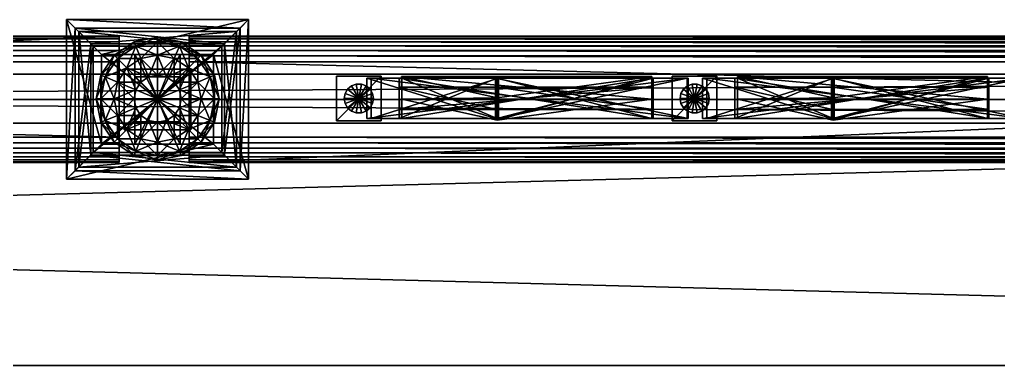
# Model space of a CAD drawing. Extents: x -226 to 220, y -12 to 4.
# Drawn here: x 59.73 to 103.45, y -11.87 to 3.57 of the extents above; entities that cross this region are included whole.
import ezdxf

# ---------------------------------------------------------------- set-up
doc = ezdxf.new("R2010")
doc.units = 0
doc.header["$MEASUREMENT"] = 0
for name, color, linetype in [('Box21', 231, 'Continuous'), ('Box40', 144, 'Continuous'), ('Box41', 231, 'Continuous'), ('Box42', 231, 'Continuous'), ('Box43', 231, 'Continuous'), ('Box58', 231, 'Continuous'), ('Box60', 114, 'Continuous'), ('Cylinder22', 141, 'Continuous'), ('Cylinder27', 141, 'Continuous'), ('Rectangle01', 174, 'Continuous'), ('Rectangle102', 242, 'Continuous'), ('Rectangle110', 174, 'Continuous'), ('Rectangle65', 123, 'Continuous'), ('Rectangle66', 123, 'Continuous'), ('Rectangle74', 250, 'Continuous'), ('Rectangle75', 242, 'Continuous'), ('Rectangle76', 54, 'Continuous'), ('Rectangle77', 54, 'Continuous'), ('Rectangle78', 242, 'Continuous'), ('Rectangle79', 242, 'Continuous'), ('Rectangle80', 54, 'Continuous'), ('Rectangle81', 54, 'Continuous'), ('Sphere03', 71, 'Continuous')]:
    doc.layers.add(name, color=color, linetype=linetype)

msp = doc.modelspace()

# ---------------------------------------------------------------- meshes
at = {"layer": 'Box21', "color": 231}
mesh = msp.add_polyface(dxfattribs=at)
corners = [(206.189, 1.137, 10.45), (206.189, -1.061, 10.45), (206.189, 1.137, 11.486), (206.189, -1.061, 11.486), (-211.021, 1.137, 10.45), (-211.021, -1.061, 10.45), (-211.021, 1.137, 11.486), (-211.021, -1.061, 11.486)]
mesh.append_faces([[corners[k] for k in face] for face in [(0, 2, 3, 0), (3, 1, 0, 3), (4, 5, 7, 4), (7, 6, 4, 7), (0, 1, 5, 0), (5, 4, 0, 5), (1, 3, 7, 1), (7, 5, 1, 7), (3, 2, 6, 3), (6, 7, 3, 6), (2, 0, 4, 2), (4, 6, 2, 4)]], dxfattribs={"vtx2": -1, "vtx3": -1, "color": 231})
at = {"layer": 'Box40', "color": 144}
mesh = msp.add_polyface(dxfattribs=at)
corners = [(64.4, -1.351, 80.135), (67.376, -1.351, 80.135), (64.4, 1.361, 80.135), (67.376, 1.361, 80.135), (64.4, -1.351, 82.499), (67.376, -1.351, 82.499), (64.4, 1.361, 82.499), (67.376, 1.361, 82.499)]
mesh.append_faces([[corners[k] for k in face] for face in [(0, 2, 3, 0), (3, 1, 0, 3), (4, 5, 7, 4), (7, 6, 4, 7), (0, 1, 5, 0), (5, 4, 0, 5), (1, 3, 7, 1), (7, 5, 1, 7), (3, 2, 6, 3), (6, 7, 3, 6), (2, 0, 4, 2), (4, 6, 2, 4)]], dxfattribs={"vtx2": -1, "vtx3": -1, "color": 144})
at = {"layer": 'Box41', "color": 231}
mesh = msp.add_polyface(dxfattribs=at)
corners = [(88.877, -0.953, 52.823), (90.877, -0.953, 52.823), (88.877, 1.047, 52.823), (90.877, 1.047, 52.823), (88.877, -0.953, 75.791), (90.877, -0.953, 75.791), (88.877, 1.047, 75.791), (90.877, 1.047, 75.791)]
mesh.append_faces([[corners[k] for k in face] for face in [(0, 2, 3, 0), (3, 1, 0, 3), (4, 5, 7, 4), (7, 6, 4, 7), (0, 1, 5, 0), (5, 4, 0, 5), (1, 3, 7, 1), (7, 5, 1, 7), (3, 2, 6, 3), (6, 7, 3, 6), (2, 0, 4, 2), (4, 6, 2, 4)]], dxfattribs={"vtx2": -1, "vtx3": -1, "color": 231})
at = {"layer": 'Box42', "color": 231}
mesh = msp.add_polyface(dxfattribs=at)
corners = [(73.877, -0.953, 52.823), (75.877, -0.953, 52.823), (73.877, 1.047, 52.823), (75.877, 1.047, 52.823), (73.877, -0.953, 75.791), (75.877, -0.953, 75.791), (73.877, 1.047, 75.791), (75.877, 1.047, 75.791)]
mesh.append_faces([[corners[k] for k in face] for face in [(0, 2, 3, 0), (3, 1, 0, 3), (4, 5, 7, 4), (7, 6, 4, 7), (0, 1, 5, 0), (5, 4, 0, 5), (1, 3, 7, 1), (7, 5, 1, 7), (3, 2, 6, 3), (6, 7, 3, 6), (2, 0, 4, 2), (4, 6, 2, 4)]], dxfattribs={"vtx2": -1, "vtx3": -1, "color": 231})
at = {"layer": 'Box43', "color": 231}
mesh = msp.add_polyface(dxfattribs=at)
corners = [(88.877, -0.953, 10.484), (90.877, -0.953, 10.484), (88.877, 1.047, 10.484), (90.877, 1.047, 10.484), (88.877, -0.953, 33.452), (90.877, -0.953, 33.452), (88.877, 1.047, 33.452), (90.877, 1.047, 33.452)]
mesh.append_faces([[corners[k] for k in face] for face in [(0, 2, 3, 0), (3, 1, 0, 3), (4, 5, 7, 4), (7, 6, 4, 7), (0, 1, 5, 0), (5, 4, 0, 5), (1, 3, 7, 1), (7, 5, 1, 7), (3, 2, 6, 3), (6, 7, 3, 6), (2, 0, 4, 2), (4, 6, 2, 4)]], dxfattribs={"vtx2": -1, "vtx3": -1, "color": 231})
at = {"layer": 'Box58', "color": 231}
mesh = msp.add_polyface(dxfattribs=at)
corners = [(73.877, -0.953, 10.484), (75.877, -0.953, 10.484), (73.877, 1.047, 10.484), (75.877, 1.047, 10.484), (73.877, -0.953, 33.452), (75.877, -0.953, 33.452), (73.877, 1.047, 33.452), (75.877, 1.047, 33.452)]
mesh.append_faces([[corners[k] for k in face] for face in [(0, 2, 3, 0), (3, 1, 0, 3), (4, 5, 7, 4), (7, 6, 4, 7), (0, 1, 5, 0), (5, 4, 0, 5), (1, 3, 7, 1), (7, 5, 1, 7), (3, 2, 6, 3), (6, 7, 3, 6), (2, 0, 4, 2), (4, 6, 2, 4)]], dxfattribs={"vtx2": -1, "vtx3": -1, "color": 231})
at = {"layer": 'Box60', "color": 114}
mesh = msp.add_polyface(dxfattribs=at)
corners = [(-226.219, 0, -8.086), (220.156, 0, -8.086), (-226.219, 0, 0.171), (220.156, 0, 0.171), (-226.219, -11.869, -8.086), (220.156, -11.869, -8.086), (-226.219, -11.869, 0.171), (220.156, -11.869, 0.171)]
mesh.append_faces([[corners[k] for k in face] for face in [(0, 2, 3, 0), (3, 1, 0, 3), (4, 5, 7, 4), (7, 6, 4, 7), (0, 1, 5, 0), (5, 4, 0, 5), (1, 3, 7, 1), (7, 5, 1, 7), (3, 2, 6, 3), (6, 7, 3, 6), (2, 0, 4, 2), (4, 6, 2, 4)]], dxfattribs={"vtx2": -1, "vtx3": -1, "color": 114})
at = {"layer": 'Cylinder22', "color": 141}
mesh = msp.add_polyface(dxfattribs=at)
corners = [(89.881, 0.046, 22.816), (90.535, 0.046, 22.816), (90.495, 0.269, 22.816), (90.382, 0.466, 22.816), (90.208, 0.612, 22.816), (89.994, 0.69, 22.816), (89.767, 0.69, 22.816), (89.554, 0.612, 22.816), (89.38, 0.466, 22.816), (89.266, 0.269, 22.816), (89.227, 0.046, 22.816), (89.266, -0.178, 22.816), (89.38, -0.375, 22.816), (89.554, -0.521, 22.816), (89.767, -0.598, 22.816), (89.994, -0.598, 22.816), (90.208, -0.521, 22.816), (90.382, -0.375, 22.816), (90.495, -0.178, 22.816), (90.535, 0.046, 53.657), (90.495, 0.269, 53.657), (90.382, 0.466, 53.657), (90.208, 0.612, 53.657), (89.994, 0.69, 53.657), (89.767, 0.69, 53.657), (89.554, 0.612, 53.657), (89.38, 0.466, 53.657), (89.266, 0.269, 53.657), (89.227, 0.046, 53.657), (89.266, -0.178, 53.657), (89.38, -0.375, 53.657), (89.554, -0.521, 53.657), (89.767, -0.598, 53.657), (89.994, -0.598, 53.657), (90.208, -0.521, 53.657), (90.382, -0.375, 53.657), (90.495, -0.178, 53.657), (89.881, 0.046, 53.657)]
mesh.append_faces([[corners[k] for k in face] for face in [(0, 2, 1, 0), (0, 3, 2, 0), (0, 4, 3, 0), (0, 5, 4, 0), (0, 6, 5, 0), (0, 7, 6, 0), (0, 8, 7, 0), (0, 9, 8, 0), (0, 10, 9, 0), (0, 11, 10, 0), (0, 12, 11, 0), (0, 13, 12, 0), (0, 14, 13, 0), (0, 15, 14, 0), (0, 16, 15, 0), (0, 17, 16, 0), (0, 18, 17, 0), (0, 1, 18, 0), (37, 19, 20, 37), (37, 20, 21, 37), (37, 21, 22, 37), (37, 22, 23, 37), (37, 23, 24, 37), (37, 24, 25, 37), (37, 25, 26, 37), (37, 26, 27, 37), (37, 27, 28, 37), (37, 28, 29, 37), (37, 29, 30, 37), (37, 30, 31, 37), (37, 31, 32, 37), (37, 32, 33, 37), (37, 33, 34, 37), (37, 34, 35, 37), (37, 35, 36, 37), (37, 36, 19, 37)]], dxfattribs={"vtx0": -1, "vtx2": -1, "vtx3": -1, "color": 141})
mesh.append_faces([[corners[k] for k in face] for face in [(1, 20, 19, 1), (2, 21, 20, 2), (3, 22, 21, 3), (4, 23, 22, 4), (5, 24, 23, 5), (6, 25, 24, 6), (7, 26, 25, 7), (8, 27, 26, 8), (9, 28, 27, 9), (10, 29, 28, 10), (11, 30, 29, 11), (12, 31, 30, 12), (13, 32, 31, 13), (14, 33, 32, 14), (15, 34, 33, 15), (16, 35, 34, 16), (17, 36, 35, 17), (18, 19, 36, 18)]], dxfattribs={"vtx0": -1, "vtx3": -1, "color": 141})
mesh.append_faces([[corners[k] for k in face] for face in [(1, 2, 20, 1), (2, 3, 21, 2), (3, 4, 22, 3), (4, 5, 23, 4), (5, 6, 24, 5), (6, 7, 25, 6), (7, 8, 26, 7), (8, 9, 27, 8), (9, 10, 28, 9), (10, 11, 29, 10), (11, 12, 30, 11), (12, 13, 31, 12), (13, 14, 32, 13), (14, 15, 33, 14), (15, 16, 34, 15), (16, 17, 35, 16), (17, 18, 36, 17), (18, 1, 19, 18)]], dxfattribs={"vtx2": -1, "vtx3": -1, "color": 141})
at = {"layer": 'Cylinder27', "color": 141}
mesh = msp.add_polyface(dxfattribs=at)
corners = [(74.881, 0.046, 22.816), (75.535, 0.046, 22.816), (75.495, 0.269, 22.816), (75.382, 0.466, 22.816), (75.208, 0.612, 22.816), (74.994, 0.69, 22.816), (74.767, 0.69, 22.816), (74.554, 0.612, 22.816), (74.38, 0.466, 22.816), (74.266, 0.269, 22.816), (74.227, 0.046, 22.816), (74.266, -0.178, 22.816), (74.38, -0.375, 22.816), (74.554, -0.521, 22.816), (74.767, -0.598, 22.816), (74.994, -0.598, 22.816), (75.208, -0.521, 22.816), (75.382, -0.375, 22.816), (75.495, -0.178, 22.816), (75.535, 0.046, 53.657), (75.495, 0.269, 53.657), (75.382, 0.466, 53.657), (75.208, 0.612, 53.657), (74.994, 0.69, 53.657), (74.767, 0.69, 53.657), (74.554, 0.612, 53.657), (74.38, 0.466, 53.657), (74.266, 0.269, 53.657), (74.227, 0.046, 53.657), (74.266, -0.178, 53.657), (74.38, -0.375, 53.657), (74.554, -0.521, 53.657), (74.767, -0.598, 53.657), (74.994, -0.598, 53.657), (75.208, -0.521, 53.657), (75.382, -0.375, 53.657), (75.495, -0.178, 53.657), (74.881, 0.046, 53.657)]
mesh.append_faces([[corners[k] for k in face] for face in [(0, 2, 1, 0), (0, 3, 2, 0), (0, 4, 3, 0), (0, 5, 4, 0), (0, 6, 5, 0), (0, 7, 6, 0), (0, 8, 7, 0), (0, 9, 8, 0), (0, 10, 9, 0), (0, 11, 10, 0), (0, 12, 11, 0), (0, 13, 12, 0), (0, 14, 13, 0), (0, 15, 14, 0), (0, 16, 15, 0), (0, 17, 16, 0), (0, 18, 17, 0), (0, 1, 18, 0), (37, 19, 20, 37), (37, 20, 21, 37), (37, 21, 22, 37), (37, 22, 23, 37), (37, 23, 24, 37), (37, 24, 25, 37), (37, 25, 26, 37), (37, 26, 27, 37), (37, 27, 28, 37), (37, 28, 29, 37), (37, 29, 30, 37), (37, 30, 31, 37), (37, 31, 32, 37), (37, 32, 33, 37), (37, 33, 34, 37), (37, 34, 35, 37), (37, 35, 36, 37), (37, 36, 19, 37)]], dxfattribs={"vtx0": -1, "vtx2": -1, "vtx3": -1, "color": 141})
mesh.append_faces([[corners[k] for k in face] for face in [(1, 20, 19, 1), (2, 21, 20, 2), (3, 22, 21, 3), (4, 23, 22, 4), (5, 24, 23, 5), (6, 25, 24, 6), (7, 26, 25, 7), (8, 27, 26, 8), (9, 28, 27, 9), (10, 29, 28, 10), (11, 30, 29, 11), (12, 31, 30, 12), (13, 32, 31, 13), (14, 33, 32, 14), (15, 34, 33, 15), (16, 35, 34, 16), (17, 36, 35, 17), (18, 19, 36, 18)]], dxfattribs={"vtx0": -1, "vtx3": -1, "color": 141})
mesh.append_faces([[corners[k] for k in face] for face in [(1, 2, 20, 1), (2, 3, 21, 2), (3, 4, 22, 3), (4, 5, 23, 4), (5, 6, 24, 5), (6, 7, 25, 6), (7, 8, 26, 7), (8, 9, 27, 8), (9, 10, 28, 9), (10, 11, 29, 10), (11, 12, 30, 11), (12, 13, 31, 12), (13, 14, 32, 13), (14, 15, 33, 14), (15, 16, 34, 15), (16, 17, 35, 16), (17, 18, 36, 17), (18, 1, 19, 18)]], dxfattribs={"vtx2": -1, "vtx3": -1, "color": 141})
at = {"layer": 'Rectangle01', "color": 174}
mesh = msp.add_polyface(dxfattribs=at)
corners = [(202.305, -2.811, 77.012), (202.305, -2.781, 77.272), (202.305, -2.695, 77.511), (202.305, -2.561, 77.722), (202.305, -2.385, 77.897), (202.305, -2.175, 78.031), (202.305, -1.936, 78.117), (202.305, -1.676, 78.147), (202.305, 1.685, 78.147), (202.305, 1.945, 78.117), (202.305, 2.184, 78.031), (202.305, 2.395, 77.897), (202.305, 2.571, 77.722), (202.305, 2.705, 77.511), (202.305, 2.79, 77.272), (202.305, 2.82, 77.012), (202.305, 2.82, 75.271), (202.305, -2.811, 75.271), (67.305, -2.811, 77.012), (67.305, -2.781, 77.272), (67.305, -2.695, 77.511), (67.305, -2.561, 77.722), (67.305, -2.385, 77.897), (67.305, -2.175, 78.031), (67.305, -1.936, 78.117), (67.305, -1.676, 78.147), (67.305, 1.685, 78.147), (67.305, 1.945, 78.117), (67.305, 2.184, 78.031), (67.305, 2.395, 77.897), (67.305, 2.571, 77.722), (67.305, 2.705, 77.511), (67.305, 2.79, 77.272), (67.305, 2.82, 77.012), (67.305, 2.82, 75.271), (67.305, -2.811, 75.271)]
mesh.append_faces([[corners[k] for k in face] for face in [(15, 0, 16, 15), (14, 0, 15, 14), (13, 0, 14, 13), (12, 0, 13, 12), (11, 0, 12, 11), (10, 0, 11, 10), (9, 0, 10, 9), (8, 0, 9, 8), (7, 0, 8, 7), (6, 0, 7, 6), (5, 1, 6, 5)]], dxfattribs={"vtx0": -1, "vtx1": -1, "vtx3": -1, "color": 174})
mesh.append_faces([[corners[k] for k in face] for face in [(6, 1, 0, 6), (5, 2, 1, 5), (5, 3, 2, 5), (24, 18, 19, 24), (23, 19, 20, 23), (23, 20, 21, 23)]], dxfattribs={"vtx0": -1, "vtx2": -1, "vtx3": -1, "color": 174})
mesh.append_faces([[corners[k] for k in face] for face in [(0, 19, 18, 0), (1, 20, 19, 1), (2, 21, 20, 2), (3, 22, 21, 3), (4, 23, 22, 4), (5, 24, 23, 5), (6, 25, 24, 6), (7, 26, 25, 7), (8, 27, 26, 8), (9, 28, 27, 9), (10, 29, 28, 10), (11, 30, 29, 11), (12, 31, 30, 12), (13, 32, 31, 13), (14, 33, 32, 14), (15, 34, 33, 15), (16, 35, 34, 16), (17, 18, 35, 17), (16, 0, 17, 16)]], dxfattribs={"vtx0": -1, "vtx3": -1, "color": 174})
mesh.append_faces([[corners[k] for k in face] for face in [(33, 34, 18, 33), (32, 33, 18, 32), (31, 32, 18, 31), (30, 31, 18, 30), (29, 30, 18, 29), (28, 29, 18, 28), (27, 28, 18, 27), (26, 27, 18, 26), (25, 26, 18, 25), (24, 25, 18, 24), (23, 24, 19, 23)]], dxfattribs={"vtx1": -1, "vtx2": -1, "vtx3": -1, "color": 174})
mesh.append_faces([[corners[k] for k in face] for face in [(4, 3, 5, 4), (22, 23, 21, 22)]], dxfattribs={"vtx1": -1, "vtx3": -1, "color": 174})
mesh.append_faces([[corners[k] for k in face] for face in [(0, 1, 19, 0), (1, 2, 20, 1), (2, 3, 21, 2), (3, 4, 22, 3), (4, 5, 23, 4), (5, 6, 24, 5), (6, 7, 25, 6), (7, 8, 26, 7), (8, 9, 27, 8), (9, 10, 28, 9), (10, 11, 29, 10), (11, 12, 30, 11), (12, 13, 31, 12), (13, 14, 32, 13), (14, 15, 33, 14), (15, 16, 34, 15), (16, 17, 35, 16), (17, 0, 18, 17), (34, 35, 18, 34)]], dxfattribs={"vtx2": -1, "vtx3": -1, "color": 174})
at = {"layer": 'Rectangle102', "color": 242}
mesh = msp.add_polyface(dxfattribs=at)
corners = [(102.961, 1.02, 17.125), (96.065, 0.073, 21.098), (91.792, 1.02, 19.428), (91.793, 1.02, 11.484), (102.961, 1.02, 11.484), (102.961, 0.02, 17.125), (96.065, -0.927, 21.098), (91.792, 0.02, 19.428), (91.793, 0.02, 11.484), (102.961, 0.02, 11.484)]
mesh.append_faces([[corners[k] for k in face] for face in [(3, 1, 0, 3), (8, 5, 6, 8)]], dxfattribs={"vtx0": -1, "vtx2": -1, "vtx3": -1, "color": 242})
mesh.append_faces([[corners[k] for k in face] for face in [(0, 6, 5, 0), (1, 7, 6, 1), (2, 8, 7, 2), (3, 9, 8, 3), (4, 5, 9, 4), (3, 0, 4, 3)]], dxfattribs={"vtx0": -1, "vtx3": -1, "color": 242})
mesh.append_faces([[corners[k] for k in face] for face in [(2, 1, 3, 2), (7, 8, 6, 7)]], dxfattribs={"vtx1": -1, "vtx3": -1, "color": 242})
mesh.append_faces([[corners[k] for k in face] for face in [(0, 1, 6, 0), (1, 2, 7, 1), (2, 3, 8, 2), (3, 4, 9, 3), (4, 0, 5, 4), (8, 9, 5, 8)]], dxfattribs={"vtx2": -1, "vtx3": -1, "color": 242})
at = {"layer": 'Rectangle110', "color": 174}
mesh = msp.add_polyface(dxfattribs=at)
corners = [(64.175, -2.811, 77.012), (64.175, -2.781, 77.272), (64.175, -2.695, 77.511), (64.175, -2.561, 77.722), (64.175, -2.385, 77.897), (64.175, -2.175, 78.031), (64.175, -1.936, 78.117), (64.175, -1.676, 78.147), (64.175, 1.685, 78.147), (64.175, 1.945, 78.117), (64.175, 2.184, 78.031), (64.175, 2.395, 77.897), (64.175, 2.571, 77.722), (64.175, 2.705, 77.511), (64.175, 2.79, 77.272), (64.175, 2.82, 77.012), (64.175, 2.82, 75.271), (64.175, -2.811, 75.271), (-70.825, -2.811, 77.012), (-70.825, -2.781, 77.272), (-70.825, -2.695, 77.511), (-70.825, -2.561, 77.722), (-70.825, -2.385, 77.897), (-70.825, -2.175, 78.031), (-70.825, -1.936, 78.117), (-70.825, -1.676, 78.147), (-70.825, 1.685, 78.147), (-70.825, 1.945, 78.117), (-70.825, 2.184, 78.031), (-70.825, 2.395, 77.897), (-70.825, 2.571, 77.722), (-70.825, 2.705, 77.511), (-70.825, 2.79, 77.272), (-70.825, 2.82, 77.012), (-70.825, 2.82, 75.271), (-70.825, -2.811, 75.271)]
mesh.append_faces([[corners[k] for k in face] for face in [(15, 0, 16, 15), (14, 0, 15, 14), (13, 0, 14, 13), (12, 0, 13, 12), (11, 0, 12, 11), (10, 0, 11, 10), (9, 0, 10, 9), (8, 0, 9, 8), (7, 0, 8, 7), (6, 0, 7, 6), (5, 1, 6, 5)]], dxfattribs={"vtx0": -1, "vtx1": -1, "vtx3": -1, "color": 174})
mesh.append_faces([[corners[k] for k in face] for face in [(6, 1, 0, 6), (5, 2, 1, 5), (5, 3, 2, 5), (24, 18, 19, 24), (23, 19, 20, 23), (23, 20, 21, 23)]], dxfattribs={"vtx0": -1, "vtx2": -1, "vtx3": -1, "color": 174})
mesh.append_faces([[corners[k] for k in face] for face in [(0, 19, 18, 0), (1, 20, 19, 1), (2, 21, 20, 2), (3, 22, 21, 3), (4, 23, 22, 4), (5, 24, 23, 5), (6, 25, 24, 6), (7, 26, 25, 7), (8, 27, 26, 8), (9, 28, 27, 9), (10, 29, 28, 10), (11, 30, 29, 11), (12, 31, 30, 12), (13, 32, 31, 13), (14, 33, 32, 14), (15, 34, 33, 15), (16, 35, 34, 16), (17, 18, 35, 17), (16, 0, 17, 16)]], dxfattribs={"vtx0": -1, "vtx3": -1, "color": 174})
mesh.append_faces([[corners[k] for k in face] for face in [(33, 34, 18, 33), (32, 33, 18, 32), (31, 32, 18, 31), (30, 31, 18, 30), (29, 30, 18, 29), (28, 29, 18, 28), (27, 28, 18, 27), (26, 27, 18, 26), (25, 26, 18, 25), (24, 25, 18, 24), (23, 24, 19, 23)]], dxfattribs={"vtx1": -1, "vtx2": -1, "vtx3": -1, "color": 174})
mesh.append_faces([[corners[k] for k in face] for face in [(4, 3, 5, 4), (22, 23, 21, 22)]], dxfattribs={"vtx1": -1, "vtx3": -1, "color": 174})
mesh.append_faces([[corners[k] for k in face] for face in [(0, 1, 19, 0), (1, 2, 20, 1), (2, 3, 21, 2), (3, 4, 22, 3), (4, 5, 23, 4), (5, 6, 24, 5), (6, 7, 25, 6), (7, 8, 26, 7), (8, 9, 27, 8), (9, 10, 28, 9), (10, 11, 29, 10), (11, 12, 30, 11), (12, 13, 31, 12), (13, 14, 32, 13), (14, 15, 33, 14), (15, 16, 34, 15), (16, 17, 35, 16), (17, 0, 18, 17), (34, 35, 18, 34)]], dxfattribs={"vtx2": -1, "vtx3": -1, "color": 174})
at = {"layer": 'Rectangle65', "color": 123}
mesh = msp.add_polyface(dxfattribs=at)
corners = [(66.906, 1.005, 79.018), (64.871, 1.005, 79.019), (64.871, 1.005, 19.006), (66.906, 1.005, 19.006), (66.906, -0.995, 79.018), (64.871, -0.995, 79.019), (64.871, -0.995, 19.006), (66.906, -0.995, 19.006)]
mesh.append_faces([[corners[k] for k in face] for face in [(0, 5, 4, 0), (1, 6, 5, 1), (2, 7, 6, 2), (3, 4, 7, 3), (2, 0, 3, 2)]], dxfattribs={"vtx0": -1, "vtx3": -1, "color": 123})
mesh.append_faces([[corners[k] for k in face] for face in [(1, 0, 2, 1), (5, 6, 4, 5)]], dxfattribs={"vtx1": -1, "vtx3": -1, "color": 123})
mesh.append_faces([[corners[k] for k in face] for face in [(0, 1, 5, 0), (1, 2, 6, 1), (2, 3, 7, 2), (3, 0, 4, 3), (6, 7, 4, 6)]], dxfattribs={"vtx2": -1, "vtx3": -1, "color": 123})
at = {"layer": 'Rectangle66', "color": 123}
mesh = msp.add_polyface(dxfattribs=at)
corners = [(68.388, 2.005, 80.501), (63.388, 2.005, 80.501), (63.388, 2.005, 9.881), (68.388, 2.005, 9.881), (68.388, -1.995, 80.501), (63.388, -1.995, 80.501), (63.388, -1.995, 9.881), (68.388, -1.995, 9.881), (66.906, 2.005, 19.006), (64.871, 2.005, 19.006), (64.871, 2.005, 79.019), (66.906, 2.005, 79.018), (66.906, -1.995, 19.006), (64.871, -1.995, 19.006), (64.871, -1.995, 79.019), (66.906, -1.995, 79.018)]
mesh.append_faces([[corners[k] for k in face] for face in [(3, 8, 0, 3), (11, 0, 8, 11), (10, 1, 11, 10), (9, 2, 10, 9), (2, 8, 3, 2), (13, 6, 12, 13)]], dxfattribs={"vtx0": -1, "vtx1": -1, "vtx3": -1, "color": 123})
mesh.append_faces([[corners[k] for k in face] for face in [(11, 1, 0, 11), (10, 2, 1, 10), (15, 4, 5, 15), (14, 5, 6, 14)]], dxfattribs={"vtx0": -1, "vtx2": -1, "vtx3": -1, "color": 123})
mesh.append_faces([[corners[k] for k in face] for face in [(0, 5, 4, 0), (1, 6, 5, 1), (2, 7, 6, 2), (3, 4, 7, 3), (8, 13, 12, 8), (9, 14, 13, 9), (10, 15, 14, 10), (11, 12, 15, 11)]], dxfattribs={"vtx0": -1, "vtx3": -1, "color": 123})
mesh.append_faces([[corners[k] for k in face] for face in [(9, 8, 2, 9), (7, 4, 12, 7), (15, 12, 4, 15), (14, 15, 5, 14), (13, 14, 6, 13), (6, 7, 12, 6)]], dxfattribs={"vtx1": -1, "vtx2": -1, "vtx3": -1, "color": 123})
mesh.append_faces([[corners[k] for k in face] for face in [(0, 1, 5, 0), (1, 2, 6, 1), (2, 3, 7, 2), (3, 0, 4, 3), (8, 9, 13, 8), (9, 10, 14, 9), (10, 11, 15, 10), (11, 8, 12, 11)]], dxfattribs={"vtx2": -1, "vtx3": -1, "color": 123})
at = {"layer": 'Rectangle74', "color": 250}
mesh = msp.add_polyface(dxfattribs=at)
corners = [(68.388, 2.005, 0), (63.388, 2.005, 0), (63.388, -1.995, 0), (68.388, -1.995, 0), (69.95, 3.566, 0), (61.827, 3.566, 0), (61.827, -3.557, 0), (69.95, -3.557, 0), (69.95, 3.566, 1.185), (61.827, 3.566, 1.185), (61.827, -3.557, 1.185), (69.95, -3.557, 1.185), (69.573, 3.189, 1.185), (62.204, 3.189, 1.185), (62.204, -3.18, 1.185), (69.573, -3.18, 1.185), (68.873, 2.489, 8.291), (62.904, 2.489, 8.291), (62.904, -2.48, 8.291), (68.873, -2.48, 8.291), (69.411, 3.028, 9.177), (62.365, 3.028, 9.177), (62.365, -3.018, 9.177), (69.411, -3.018, 9.177), (68.765, 2.382, 10.016), (63.011, 2.382, 10.016), (63.011, -2.372, 10.016), (68.765, -2.372, 10.016)]
mesh.append_faces([[corners[k] for k in face] for face in [(26, 24, 25, 26), (2, 0, 3, 2)]], dxfattribs={"vtx0": -1, "vtx3": -1, "color": 250})
mesh.append_faces([[corners[k] for k in face] for face in [(0, 1, 4, 0), (1, 2, 5, 1), (2, 3, 6, 2), (3, 0, 7, 3), (4, 5, 8, 4), (5, 6, 9, 5), (6, 7, 10, 6), (7, 4, 11, 7), (8, 9, 12, 8), (9, 10, 13, 9), (10, 11, 14, 10), (11, 8, 15, 11), (12, 13, 16, 12), (13, 14, 17, 13), (14, 15, 18, 14), (15, 12, 19, 15), (16, 17, 20, 16), (17, 18, 21, 17), (18, 19, 22, 18), (19, 16, 23, 19), (20, 21, 24, 20), (21, 22, 25, 21), (22, 23, 26, 22), (23, 20, 27, 23)]], dxfattribs={"vtx1": -1, "vtx3": -1, "color": 250})
mesh.append_faces([[corners[k] for k in face] for face in [(1, 5, 4, 1), (2, 6, 5, 2), (3, 7, 6, 3), (0, 4, 7, 0), (5, 9, 8, 5), (6, 10, 9, 6), (7, 11, 10, 7), (4, 8, 11, 4), (9, 13, 12, 9), (10, 14, 13, 10), (11, 15, 14, 11), (8, 12, 15, 8), (13, 17, 16, 13), (14, 18, 17, 14), (15, 19, 18, 15), (12, 16, 19, 12), (17, 21, 20, 17), (18, 22, 21, 18), (19, 23, 22, 19), (16, 20, 23, 16), (21, 25, 24, 21), (22, 26, 25, 22), (23, 27, 26, 23), (20, 24, 27, 20), (26, 27, 24, 26), (2, 1, 0, 2)]], dxfattribs={"vtx2": -1, "vtx3": -1, "color": 250})
at = {"layer": 'Rectangle75', "color": 242}
mesh = msp.add_polyface(dxfattribs=at)
corners = [(87.961, 1.02, 17.125), (81.065, 0.073, 21.098), (76.792, 1.02, 19.428), (76.793, 1.02, 11.484), (87.961, 1.02, 11.484), (87.961, 0.02, 17.125), (81.065, -0.927, 21.098), (76.793, 0.02, 19.428), (76.793, 0.02, 11.484), (87.961, 0.02, 11.484)]
mesh.append_faces([[corners[k] for k in face] for face in [(3, 1, 0, 3), (8, 5, 6, 8)]], dxfattribs={"vtx0": -1, "vtx2": -1, "vtx3": -1, "color": 242})
mesh.append_faces([[corners[k] for k in face] for face in [(0, 6, 5, 0), (1, 7, 6, 1), (2, 8, 7, 2), (3, 9, 8, 3), (4, 5, 9, 4), (3, 0, 4, 3)]], dxfattribs={"vtx0": -1, "vtx3": -1, "color": 242})
mesh.append_faces([[corners[k] for k in face] for face in [(2, 1, 3, 2), (7, 8, 6, 7)]], dxfattribs={"vtx1": -1, "vtx3": -1, "color": 242})
mesh.append_faces([[corners[k] for k in face] for face in [(0, 1, 6, 0), (1, 2, 7, 1), (2, 3, 8, 2), (3, 4, 9, 3), (4, 0, 5, 4), (8, 9, 5, 8)]], dxfattribs={"vtx2": -1, "vtx3": -1, "color": 242})
at = {"layer": 'Rectangle76', "color": 54}
mesh = msp.add_polyface(dxfattribs=at)
corners = [(89.587, 0.947, 75.572), (75.23, 0.947, 75.572), (75.23, 0.947, 69.363), (80.991, 0.947, 71.418), (89.587, 0.947, 67.241), (89.587, -0.853, 75.572), (75.23, -0.853, 75.572), (75.23, -0.853, 69.363), (80.991, -0.853, 71.418), (89.587, -0.853, 67.241), (88.022, 0.947, 68.993), (81.039, 0.947, 72.288), (76.68, 0.947, 70.753), (76.68, 0.947, 74.769), (88.022, 0.947, 74.769), (88.022, -0.853, 68.993), (81.039, -0.853, 72.288), (76.68, -0.853, 70.753), (76.68, -0.853, 74.769), (88.022, -0.853, 74.769)]
mesh.append_faces([[corners[k] for k in face] for face in [(14, 0, 10, 14), (4, 10, 0, 4), (3, 10, 4, 3), (13, 1, 14, 13), (12, 2, 13, 12), (11, 3, 12, 11)]], dxfattribs={"vtx0": -1, "vtx1": -1, "vtx3": -1, "color": 54})
mesh.append_faces([[corners[k] for k in face] for face in [(3, 11, 10, 3), (14, 1, 0, 14), (13, 2, 1, 13), (12, 3, 2, 12), (8, 15, 16, 8), (19, 5, 6, 19), (18, 6, 7, 18), (17, 7, 8, 17)]], dxfattribs={"vtx0": -1, "vtx2": -1, "vtx3": -1, "color": 54})
mesh.append_faces([[corners[k] for k in face] for face in [(0, 6, 5, 0), (1, 7, 6, 1), (2, 8, 7, 2), (3, 9, 8, 3), (4, 5, 9, 4), (10, 16, 15, 10), (11, 17, 16, 11), (12, 18, 17, 12), (13, 19, 18, 13), (14, 15, 19, 14)]], dxfattribs={"vtx0": -1, "vtx3": -1, "color": 54})
mesh.append_faces([[corners[k] for k in face] for face in [(19, 15, 5, 19), (9, 5, 15, 9), (8, 9, 15, 8), (18, 19, 6, 18), (17, 18, 7, 17), (16, 17, 8, 16)]], dxfattribs={"vtx1": -1, "vtx2": -1, "vtx3": -1, "color": 54})
mesh.append_faces([[corners[k] for k in face] for face in [(0, 1, 6, 0), (1, 2, 7, 1), (2, 3, 8, 2), (3, 4, 9, 3), (4, 0, 5, 4), (10, 11, 16, 10), (11, 12, 17, 11), (12, 13, 18, 12), (13, 14, 19, 13), (14, 10, 15, 14)]], dxfattribs={"vtx2": -1, "vtx3": -1, "color": 54})
at = {"layer": 'Rectangle77', "color": 54}
mesh = msp.add_polyface(dxfattribs=at)
corners = [(88.022, 0.547, 74.769), (76.68, 0.547, 74.769), (76.68, 0.547, 70.753), (81.039, 0.547, 72.288), (88.022, 0.547, 68.993), (88.022, -0.453, 74.769), (76.68, -0.453, 74.769), (76.68, -0.453, 70.753), (81.039, -0.453, 72.288), (88.022, -0.453, 68.993)]
mesh.append_faces([[corners[k] for k in face] for face in [(3, 1, 0, 3), (8, 5, 6, 8)]], dxfattribs={"vtx0": -1, "vtx2": -1, "vtx3": -1, "color": 54})
mesh.append_faces([[corners[k] for k in face] for face in [(0, 6, 5, 0), (1, 7, 6, 1), (2, 8, 7, 2), (3, 9, 8, 3), (4, 5, 9, 4), (3, 0, 4, 3)]], dxfattribs={"vtx0": -1, "vtx3": -1, "color": 54})
mesh.append_faces([[corners[k] for k in face] for face in [(2, 1, 3, 2), (7, 8, 6, 7)]], dxfattribs={"vtx1": -1, "vtx3": -1, "color": 54})
mesh.append_faces([[corners[k] for k in face] for face in [(0, 1, 6, 0), (1, 2, 7, 1), (2, 3, 8, 2), (3, 4, 9, 3), (4, 0, 5, 4), (8, 9, 5, 8)]], dxfattribs={"vtx2": -1, "vtx3": -1, "color": 54})
at = {"layer": 'Rectangle78', "color": 242}
mesh = msp.add_polyface(dxfattribs=at)
corners = [(89.539, 0.947, 17.989), (81.117, 0.947, 22.501), (75.429, 0.947, 20.428), (75.429, 0.947, 10.484), (89.539, 0.947, 10.484), (89.539, -0.853, 17.989), (81.117, -0.853, 22.501), (75.429, -0.853, 20.428), (75.429, -0.853, 10.484), (89.539, -0.853, 10.484), (87.961, 0.947, 11.484), (76.793, 0.947, 11.484), (76.793, 0.947, 19.428), (81.065, 0.947, 21.098), (87.961, 0.947, 17.125), (87.961, -0.853, 11.484), (76.793, -0.853, 11.484), (76.792, -0.853, 19.428), (81.065, -0.853, 21.098), (87.961, -0.853, 17.125)]
mesh.append_faces([[corners[k] for k in face] for face in [(4, 10, 0, 4), (14, 0, 10, 14), (3, 10, 4, 3), (13, 1, 14, 13), (2, 11, 3, 2), (1, 12, 2, 1)]], dxfattribs={"vtx0": -1, "vtx1": -1, "vtx3": -1, "color": 242})
mesh.append_faces([[corners[k] for k in face] for face in [(3, 11, 10, 3), (14, 1, 0, 14), (2, 12, 11, 2), (1, 13, 12, 1), (8, 15, 16, 8), (19, 5, 6, 19), (7, 16, 17, 7), (6, 17, 18, 6)]], dxfattribs={"vtx0": -1, "vtx2": -1, "vtx3": -1, "color": 242})
mesh.append_faces([[corners[k] for k in face] for face in [(0, 6, 5, 0), (1, 7, 6, 1), (2, 8, 7, 2), (3, 9, 8, 3), (4, 5, 9, 4), (10, 16, 15, 10), (11, 17, 16, 11), (12, 18, 17, 12), (13, 19, 18, 13), (14, 15, 19, 14)]], dxfattribs={"vtx0": -1, "vtx3": -1, "color": 242})
mesh.append_faces([[corners[k] for k in face] for face in [(9, 5, 15, 9), (19, 15, 5, 19), (8, 9, 15, 8), (18, 19, 6, 18), (7, 8, 16, 7), (6, 7, 17, 6)]], dxfattribs={"vtx1": -1, "vtx2": -1, "vtx3": -1, "color": 242})
mesh.append_faces([[corners[k] for k in face] for face in [(0, 1, 6, 0), (1, 2, 7, 1), (2, 3, 8, 2), (3, 4, 9, 3), (4, 0, 5, 4), (10, 11, 16, 10), (11, 12, 17, 11), (12, 13, 18, 12), (13, 14, 19, 13), (14, 10, 15, 14)]], dxfattribs={"vtx2": -1, "vtx3": -1, "color": 242})
at = {"layer": 'Rectangle79', "color": 242}
mesh = msp.add_polyface(dxfattribs=at)
corners = [(104.539, 0.947, 17.989), (96.117, 0.947, 22.501), (90.429, 0.947, 20.428), (90.429, 0.947, 10.484), (104.539, 0.947, 10.484), (104.539, -0.853, 17.989), (96.117, -0.853, 22.501), (90.429, -0.853, 20.428), (90.429, -0.853, 10.484), (104.539, -0.853, 10.484), (102.961, 0.947, 11.484), (91.793, 0.947, 11.484), (91.792, 0.947, 19.428), (96.065, 0.947, 21.098), (102.961, 0.947, 17.125), (102.961, -0.853, 11.484), (91.793, -0.853, 11.484), (91.792, -0.853, 19.428), (96.065, -0.853, 21.098), (102.961, -0.853, 17.125)]
mesh.append_faces([[corners[k] for k in face] for face in [(4, 10, 0, 4), (14, 0, 10, 14), (3, 10, 4, 3), (13, 1, 14, 13), (2, 11, 3, 2), (1, 12, 2, 1)]], dxfattribs={"vtx0": -1, "vtx1": -1, "vtx3": -1, "color": 242})
mesh.append_faces([[corners[k] for k in face] for face in [(3, 11, 10, 3), (14, 1, 0, 14), (2, 12, 11, 2), (1, 13, 12, 1), (8, 15, 16, 8), (19, 5, 6, 19), (7, 16, 17, 7), (6, 17, 18, 6)]], dxfattribs={"vtx0": -1, "vtx2": -1, "vtx3": -1, "color": 242})
mesh.append_faces([[corners[k] for k in face] for face in [(0, 6, 5, 0), (1, 7, 6, 1), (2, 8, 7, 2), (3, 9, 8, 3), (4, 5, 9, 4), (10, 16, 15, 10), (11, 17, 16, 11), (12, 18, 17, 12), (13, 19, 18, 13), (14, 15, 19, 14)]], dxfattribs={"vtx0": -1, "vtx3": -1, "color": 242})
mesh.append_faces([[corners[k] for k in face] for face in [(9, 5, 15, 9), (19, 15, 5, 19), (8, 9, 15, 8), (18, 19, 6, 18), (7, 8, 16, 7), (6, 7, 17, 6)]], dxfattribs={"vtx1": -1, "vtx2": -1, "vtx3": -1, "color": 242})
mesh.append_faces([[corners[k] for k in face] for face in [(0, 1, 6, 0), (1, 2, 7, 1), (2, 3, 8, 2), (3, 4, 9, 3), (4, 0, 5, 4), (10, 11, 16, 10), (11, 12, 17, 11), (12, 13, 18, 12), (13, 14, 19, 13), (14, 10, 15, 14)]], dxfattribs={"vtx2": -1, "vtx3": -1, "color": 242})
at = {"layer": 'Rectangle80', "color": 54}
mesh = msp.add_polyface(dxfattribs=at)
corners = [(103.022, 0.547, 74.769), (91.68, 0.547, 74.769), (91.68, 0.547, 70.753), (96.039, 0.547, 72.288), (103.022, 0.547, 68.993), (103.022, -0.453, 74.769), (91.68, -0.453, 74.769), (91.68, -0.453, 70.753), (96.039, -0.453, 72.288), (103.022, -0.453, 68.993)]
mesh.append_faces([[corners[k] for k in face] for face in [(3, 1, 0, 3), (8, 5, 6, 8)]], dxfattribs={"vtx0": -1, "vtx2": -1, "vtx3": -1, "color": 54})
mesh.append_faces([[corners[k] for k in face] for face in [(0, 6, 5, 0), (1, 7, 6, 1), (2, 8, 7, 2), (3, 9, 8, 3), (4, 5, 9, 4), (3, 0, 4, 3)]], dxfattribs={"vtx0": -1, "vtx3": -1, "color": 54})
mesh.append_faces([[corners[k] for k in face] for face in [(2, 1, 3, 2), (7, 8, 6, 7)]], dxfattribs={"vtx1": -1, "vtx3": -1, "color": 54})
mesh.append_faces([[corners[k] for k in face] for face in [(0, 1, 6, 0), (1, 2, 7, 1), (2, 3, 8, 2), (3, 4, 9, 3), (4, 0, 5, 4), (8, 9, 5, 8)]], dxfattribs={"vtx2": -1, "vtx3": -1, "color": 54})
at = {"layer": 'Rectangle81', "color": 54}
mesh = msp.add_polyface(dxfattribs=at)
corners = [(104.587, 0.947, 75.572), (90.23, 0.947, 75.572), (90.23, 0.947, 69.363), (95.991, 0.947, 71.418), (104.587, 0.947, 67.241), (104.587, -0.853, 75.572), (90.23, -0.853, 75.572), (90.23, -0.853, 69.363), (95.991, -0.853, 71.418), (104.587, -0.853, 67.241), (103.022, 0.947, 68.993), (96.039, 0.947, 72.288), (91.68, 0.947, 70.753), (91.68, 0.947, 74.769), (103.022, 0.947, 74.769), (103.022, -0.853, 68.993), (96.039, -0.853, 72.288), (91.68, -0.853, 70.753), (91.68, -0.853, 74.769), (103.022, -0.853, 74.769)]
mesh.append_faces([[corners[k] for k in face] for face in [(14, 0, 10, 14), (4, 10, 0, 4), (3, 10, 4, 3), (13, 1, 14, 13), (12, 2, 13, 12), (11, 3, 12, 11)]], dxfattribs={"vtx0": -1, "vtx1": -1, "vtx3": -1, "color": 54})
mesh.append_faces([[corners[k] for k in face] for face in [(3, 11, 10, 3), (14, 1, 0, 14), (13, 2, 1, 13), (12, 3, 2, 12), (8, 15, 16, 8), (19, 5, 6, 19), (18, 6, 7, 18), (17, 7, 8, 17)]], dxfattribs={"vtx0": -1, "vtx2": -1, "vtx3": -1, "color": 54})
mesh.append_faces([[corners[k] for k in face] for face in [(0, 6, 5, 0), (1, 7, 6, 1), (2, 8, 7, 2), (3, 9, 8, 3), (4, 5, 9, 4), (10, 16, 15, 10), (11, 17, 16, 11), (12, 18, 17, 12), (13, 19, 18, 13), (14, 15, 19, 14)]], dxfattribs={"vtx0": -1, "vtx3": -1, "color": 54})
mesh.append_faces([[corners[k] for k in face] for face in [(19, 15, 5, 19), (9, 5, 15, 9), (8, 9, 15, 8), (18, 19, 6, 18), (17, 18, 7, 17), (16, 17, 8, 16)]], dxfattribs={"vtx1": -1, "vtx2": -1, "vtx3": -1, "color": 54})
mesh.append_faces([[corners[k] for k in face] for face in [(0, 1, 6, 0), (1, 2, 7, 1), (2, 3, 8, 2), (3, 4, 9, 3), (4, 0, 5, 4), (10, 11, 16, 10), (11, 12, 17, 11), (12, 13, 18, 12), (13, 14, 19, 13), (14, 10, 15, 14)]], dxfattribs={"vtx2": -1, "vtx3": -1, "color": 54})
at = {"layer": 'Sphere03', "color": 71}
mesh = msp.add_polyface(dxfattribs=at)
corners = [(65.891, 0.034, 87.333), (65.891, 1.085, 87.124), (65.488, 1.005, 87.124), (65.147, 0.777, 87.124), (64.92, 0.436, 87.124), (64.84, 0.034, 87.124), (64.92, -0.368, 87.124), (65.147, -0.709, 87.124), (65.488, -0.937, 87.124), (65.891, -1.017, 87.124), (66.293, -0.937, 87.124), (66.634, -0.709, 87.124), (66.862, -0.368, 87.124), (66.942, 0.034, 87.124), (66.862, 0.436, 87.124), (66.634, 0.777, 87.124), (66.293, 1.005, 87.124), (65.891, 1.976, 86.529), (65.147, 1.828, 86.529), (64.517, 1.407, 86.529), (64.096, 0.777, 86.529), (63.949, 0.034, 86.529), (64.096, -0.709, 86.529), (64.517, -1.34, 86.529), (65.147, -1.761, 86.529), (65.891, -1.908, 86.529), (66.634, -1.761, 86.529), (67.264, -1.34, 86.529), (67.685, -0.709, 86.529), (67.833, 0.034, 86.529), (67.685, 0.777, 86.529), (67.264, 1.407, 86.529), (66.634, 1.828, 86.529), (65.891, 2.571, 85.638), (64.92, 2.378, 85.638), (64.096, 1.828, 85.638), (63.546, 1.005, 85.638), (63.353, 0.034, 85.638), (63.546, -0.937, 85.638), (64.096, -1.761, 85.638), (64.92, -2.311, 85.638), (65.891, -2.504, 85.638), (66.862, -2.311, 85.638), (67.685, -1.761, 85.638), (68.235, -0.937, 85.638), (68.428, 0.034, 85.638), (68.235, 1.005, 85.638), (67.685, 1.828, 85.638), (66.862, 2.378, 85.638), (65.891, 2.78, 84.587), (64.84, 2.571, 84.587), (63.949, 1.976, 84.587), (63.353, 1.085, 84.587), (63.144, 0.034, 84.587), (63.353, -1.017, 84.587), (63.949, -1.908, 84.587), (64.84, -2.504, 84.587), (65.891, -2.713, 84.587), (66.942, -2.504, 84.587), (67.833, -1.908, 84.587), (68.428, -1.017, 84.587), (68.637, 0.034, 84.587), (68.428, 1.085, 84.587), (67.833, 1.976, 84.587), (66.942, 2.571, 84.587), (65.891, 2.571, 83.535), (64.92, 2.378, 83.535), (64.096, 1.828, 83.535), (63.546, 1.005, 83.535), (63.353, 0.034, 83.535), (63.546, -0.937, 83.535), (64.096, -1.761, 83.535), (64.92, -2.311, 83.535), (65.891, -2.504, 83.535), (66.862, -2.311, 83.535), (67.685, -1.761, 83.535), (68.235, -0.937, 83.535), (68.428, 0.034, 83.535), (68.235, 1.005, 83.535), (67.685, 1.828, 83.535), (66.862, 2.378, 83.535), (65.891, 1.976, 82.644), (65.147, 1.828, 82.644), (64.517, 1.407, 82.644), (64.096, 0.777, 82.644), (63.949, 0.034, 82.644), (64.096, -0.709, 82.644), (64.517, -1.34, 82.644), (65.147, -1.761, 82.644), (65.891, -1.908, 82.644), (66.634, -1.761, 82.644), (67.264, -1.34, 82.644), (67.685, -0.709, 82.644), (67.833, 0.034, 82.644), (67.685, 0.777, 82.644), (67.264, 1.407, 82.644), (66.634, 1.828, 82.644), (65.891, 1.085, 82.049), (65.489, 1.005, 82.049), (65.147, 0.777, 82.049), (64.92, 0.436, 82.049), (64.84, 0.034, 82.049), (64.92, -0.368, 82.049), (65.147, -0.709, 82.049), (65.488, -0.937, 82.049), (65.891, -1.017, 82.049), (66.293, -0.937, 82.049), (66.634, -0.709, 82.049), (66.862, -0.368, 82.049), (66.942, 0.034, 82.049), (66.862, 0.436, 82.049), (66.634, 0.777, 82.049), (66.293, 1.005, 82.049), (65.891, 0.034, 81.84)]
mesh.append_faces([[corners[k] for k in face] for face in [(1, 18, 2, 1), (2, 19, 3, 2), (3, 20, 4, 3), (4, 21, 5, 4), (5, 22, 6, 5), (6, 23, 7, 6), (7, 24, 8, 7), (8, 25, 9, 8), (9, 26, 10, 9), (10, 27, 11, 10), (11, 28, 12, 11), (12, 29, 13, 12), (13, 30, 14, 13), (14, 31, 15, 14), (15, 32, 16, 15), (16, 17, 1, 16), (17, 34, 18, 17), (18, 35, 19, 18), (19, 36, 20, 19), (20, 37, 21, 20), (21, 38, 22, 21), (22, 39, 23, 22), (23, 40, 24, 23), (24, 41, 25, 24), (25, 42, 26, 25), (26, 43, 27, 26), (27, 44, 28, 27), (28, 45, 29, 28), (29, 46, 30, 29), (30, 47, 31, 30), (31, 48, 32, 31), (32, 33, 17, 32), (33, 50, 34, 33), (34, 51, 35, 34), (35, 52, 36, 35), (36, 53, 37, 36), (37, 54, 38, 37), (38, 55, 39, 38), (39, 56, 40, 39), (40, 57, 41, 40), (41, 58, 42, 41), (42, 59, 43, 42), (43, 60, 44, 43), (44, 61, 45, 44), (45, 62, 46, 45), (46, 63, 47, 46), (47, 64, 48, 47), (48, 49, 33, 48), (49, 66, 50, 49), (50, 67, 51, 50), (51, 68, 52, 51), (52, 69, 53, 52), (53, 70, 54, 53), (54, 71, 55, 54), (55, 72, 56, 55), (56, 73, 57, 56), (57, 74, 58, 57), (58, 75, 59, 58), (59, 76, 60, 59), (60, 77, 61, 60), (61, 78, 62, 61), (62, 79, 63, 62), (63, 80, 64, 63), (64, 65, 49, 64), (65, 82, 66, 65), (66, 83, 67, 66), (67, 84, 68, 67), (68, 85, 69, 68), (69, 86, 70, 69), (70, 87, 71, 70), (71, 88, 72, 71), (72, 89, 73, 72), (73, 90, 74, 73), (74, 91, 75, 74), (75, 92, 76, 75), (76, 93, 77, 76), (77, 94, 78, 77), (78, 95, 79, 78), (79, 96, 80, 79), (80, 81, 65, 80), (81, 98, 82, 81), (82, 99, 83, 82), (83, 100, 84, 83), (84, 101, 85, 84), (85, 102, 86, 85), (86, 103, 87, 86), (87, 104, 88, 87), (88, 105, 89, 88), (89, 106, 90, 89), (90, 107, 91, 90), (91, 108, 92, 91), (92, 109, 93, 92), (93, 110, 94, 93), (94, 111, 95, 94), (95, 112, 96, 95), (96, 97, 81, 96)]], dxfattribs={"vtx0": -1, "vtx3": -1, "color": 71})
mesh.append_faces([[corners[k] for k in face] for face in [(1, 17, 18, 1), (2, 18, 19, 2), (3, 19, 20, 3), (4, 20, 21, 4), (5, 21, 22, 5), (6, 22, 23, 6), (7, 23, 24, 7), (8, 24, 25, 8), (9, 25, 26, 9), (10, 26, 27, 10), (11, 27, 28, 11), (12, 28, 29, 12), (13, 29, 30, 13), (14, 30, 31, 14), (15, 31, 32, 15), (16, 32, 17, 16), (17, 33, 34, 17), (18, 34, 35, 18), (19, 35, 36, 19), (20, 36, 37, 20), (21, 37, 38, 21), (22, 38, 39, 22), (23, 39, 40, 23), (24, 40, 41, 24), (25, 41, 42, 25), (26, 42, 43, 26), (27, 43, 44, 27), (28, 44, 45, 28), (29, 45, 46, 29), (30, 46, 47, 30), (31, 47, 48, 31), (32, 48, 33, 32), (33, 49, 50, 33), (34, 50, 51, 34), (35, 51, 52, 35), (36, 52, 53, 36), (37, 53, 54, 37), (38, 54, 55, 38), (39, 55, 56, 39), (40, 56, 57, 40), (41, 57, 58, 41), (42, 58, 59, 42), (43, 59, 60, 43), (44, 60, 61, 44), (45, 61, 62, 45), (46, 62, 63, 46), (47, 63, 64, 47), (48, 64, 49, 48), (49, 65, 66, 49), (50, 66, 67, 50), (51, 67, 68, 51), (52, 68, 69, 52), (53, 69, 70, 53), (54, 70, 71, 54), (55, 71, 72, 55), (56, 72, 73, 56), (57, 73, 74, 57), (58, 74, 75, 58), (59, 75, 76, 59), (60, 76, 77, 60), (61, 77, 78, 61), (62, 78, 79, 62), (63, 79, 80, 63), (64, 80, 65, 64), (65, 81, 82, 65), (66, 82, 83, 66), (67, 83, 84, 67), (68, 84, 85, 68), (69, 85, 86, 69), (70, 86, 87, 70), (71, 87, 88, 71), (72, 88, 89, 72), (73, 89, 90, 73), (74, 90, 91, 74), (75, 91, 92, 75), (76, 92, 93, 76), (77, 93, 94, 77), (78, 94, 95, 78), (79, 95, 96, 79), (80, 96, 81, 80), (81, 97, 98, 81), (82, 98, 99, 82), (83, 99, 100, 83), (84, 100, 101, 84), (85, 101, 102, 85), (86, 102, 103, 86), (87, 103, 104, 87), (88, 104, 105, 88), (89, 105, 106, 89), (90, 106, 107, 90), (91, 107, 108, 91), (92, 108, 109, 92), (93, 109, 110, 93), (94, 110, 111, 94), (95, 111, 112, 95), (96, 112, 97, 96)]], dxfattribs={"vtx2": -1, "vtx3": -1, "color": 71})
mesh.append_faces([[corners[k] for k in face] for face in [(0, 1, 2, 0), (0, 2, 3, 0), (0, 3, 4, 0), (0, 4, 5, 0), (0, 5, 6, 0), (0, 6, 7, 0), (0, 7, 8, 0), (0, 8, 9, 0), (0, 9, 10, 0), (0, 10, 11, 0), (0, 11, 12, 0), (0, 12, 13, 0), (0, 13, 14, 0), (0, 14, 15, 0), (0, 15, 16, 0), (0, 16, 1, 0), (113, 98, 97, 113), (113, 99, 98, 113), (113, 100, 99, 113), (113, 101, 100, 113), (113, 102, 101, 113), (113, 103, 102, 113), (113, 104, 103, 113), (113, 105, 104, 113), (113, 106, 105, 113), (113, 107, 106, 113), (113, 108, 107, 113), (113, 109, 108, 113), (113, 110, 109, 113), (113, 111, 110, 113), (113, 112, 111, 113), (113, 97, 112, 113)]], dxfattribs={"vtx3": -1, "color": 71})

doc.saveas('drawing.dxf')
